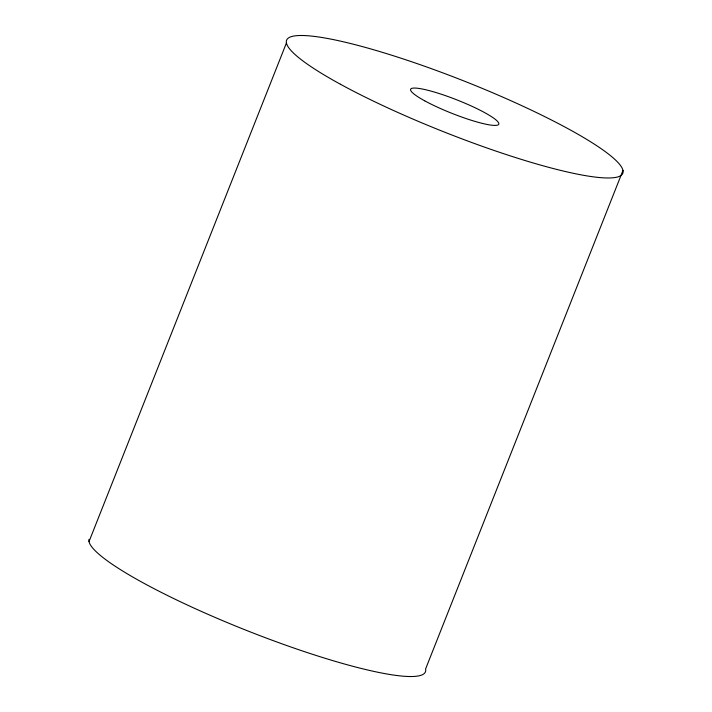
<?xml version="1.0" encoding="UTF-8"?>
<svg xmlns="http://www.w3.org/2000/svg" width="712" height="712" viewBox="0 0 712 712"><rect width="100%" height="100%" fill="white"/><g stroke="black" fill="none" stroke-linecap="round" stroke-linejoin="round"><path stroke-width="1.07" d="M89.027 541.565L286.411 43.023M622.973 170.435L425.589 668.977A180.812 27.35 21.6 0 1 257.708 634.793A180.812 27.35 21.6 0 1 88.991 539.367M340.425 84.247A180.812 27.35 21.6 0 0 618.968 176.523A180.812 27.35 21.6 0 0 404.683 59.416A180.812 27.35 21.6 0 0 340.425 84.247M424.735 100.837A47.401 7.173 21.6 0 0 497.768 125.027A47.401 7.173 21.6 0 0 441.582 94.322A47.401 7.173 21.6 0 0 424.735 100.837"/></g></svg>
